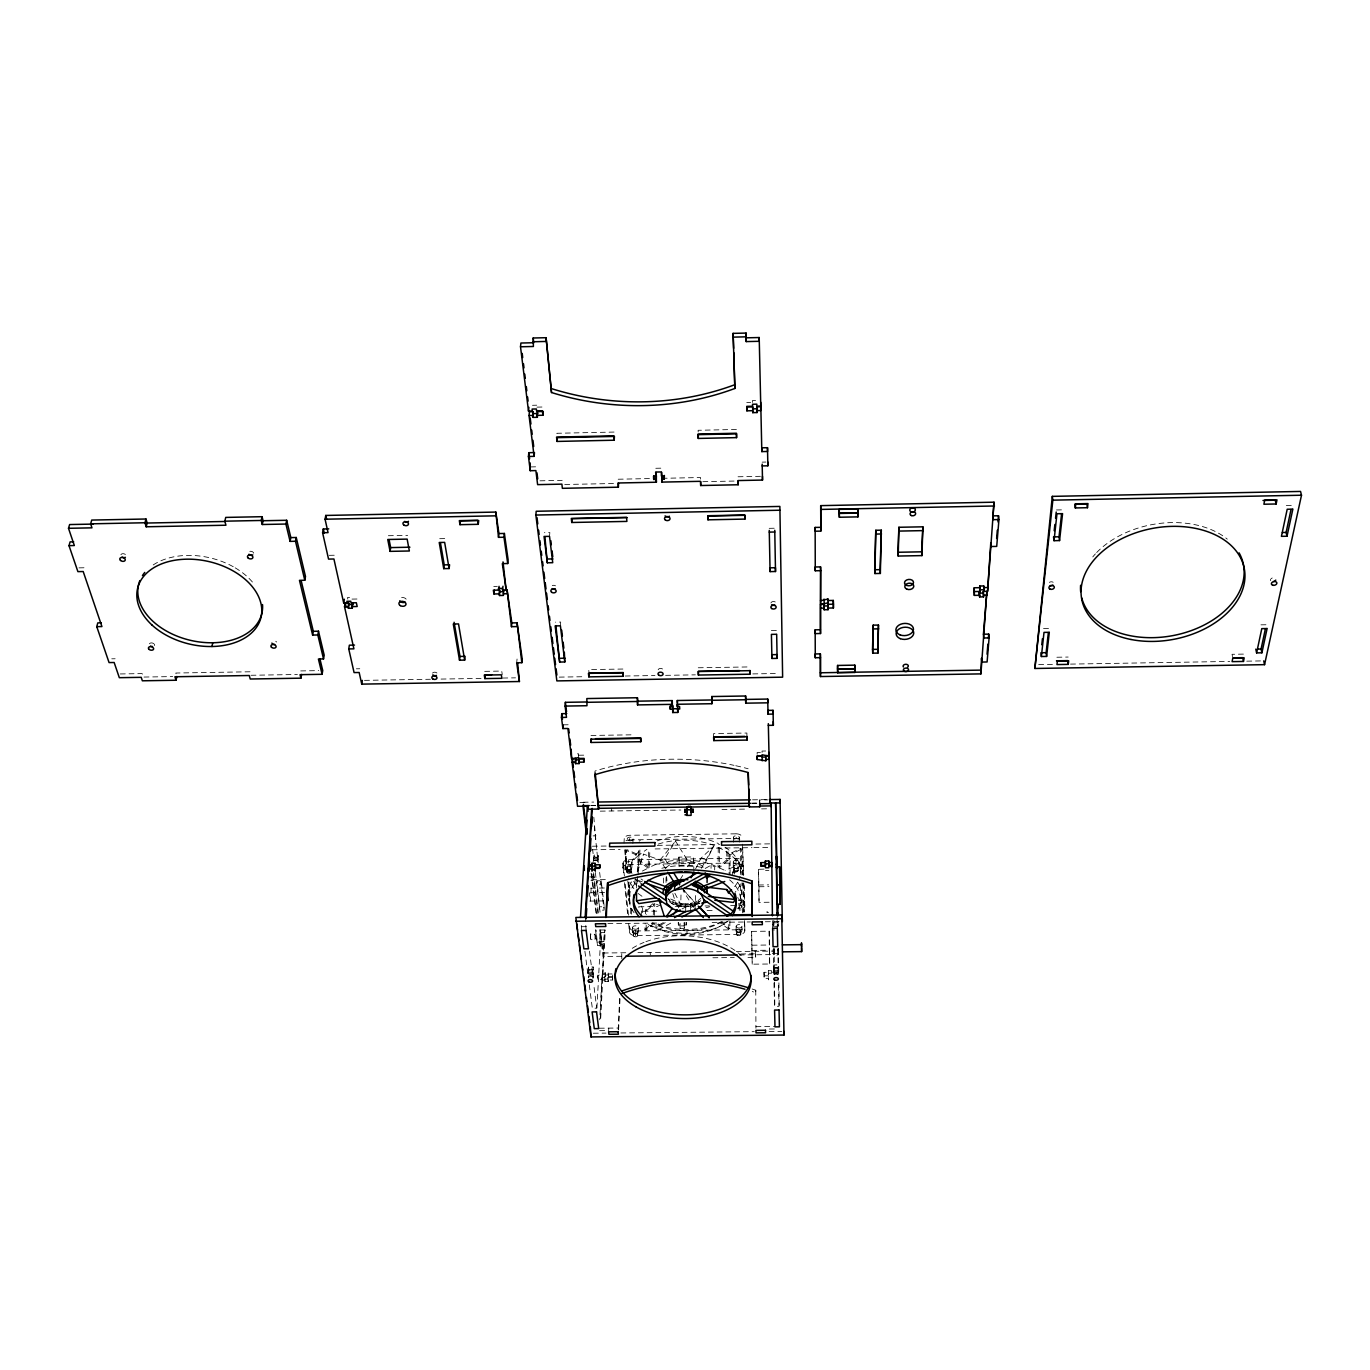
<?xml version="1.0" encoding="UTF-8"?>
<svg xmlns="http://www.w3.org/2000/svg" width="1370" height="1370" viewBox="0 0 1370 1370"><rect width="100%" height="100%" fill="white"/><g stroke="black" fill="none" stroke-linecap="round" stroke-linejoin="round"><path stroke-width="0.75" stroke-dasharray="5 3.75" d="M666.282 880.653L666.299 876.714M740.605 899.388L740.622 882.794M740.622 874.488L740.639 870.344M733.327 872.964L741.581 868.871L740.639 868.152L740.656 848.321L729.217 854.075L729.097 873.889M740.793 934.289L740.81 930.778M741.581 868.871L741.598 849.04L740.656 848.321M741.889 930.949L741.906 926.291M738.379 908.361A2.86 1.73 0.3 0 0 741.906 906.649L741.906 902.059A2.86 1.73 0.3 0 0 738.242 900.432M741.941 894.679L741.941 882.828M742.574 874.951L742.249 861.935A5.977 3.699 0.3 0 0 736.118 858.305L628.676 859.709A5.959 3.682 2.4 0 0 623.093 863.494L623.521 874.403M742.454 912.848L743.293 900.347L737.488 897.761M743.293 912.146L743.293 900.347M742.249 866.662A5.977 3.699 0.3 0 0 736.101 863.031L736.118 858.305M739.817 839.176A5.925 3.716 0.3 0 0 736.169 838.457L736.187 833.816L629.755 835.272A5.908 3.699 2.4 0 0 624.24 839.056M736.118 931.018L736.135 926.36M736.461 934.34L736.478 930.829M738.139 870.515L738.139 866.97M628.676 923.996L629.532 932.268A5.771 3.425 2.1 0 0 635.629 935.624L739.149 934.426L739.166 929.768A5.771 3.442 0.3 0 0 744.783 926.257L744.612 922.113M744.766 902.025A5.72 3.459 0.3 0 1 739.201 905.553L739.201 910.125A5.72 3.459 0.3 0 0 744.766 906.615L744.047 883.29M739.252 866.696L739.269 861.987M739.303 842.139L739.303 837.498M774.427 973.179C772.629 975.611 779.102 970.32 778.759 974.275M636.571 887.948L636.622 879.42M733.275 866.765L733.292 862.055M733.378 842.207L733.395 837.584M733.652 870.584L733.652 867.022M719.455 848.047L719.267 867.861L727.967 860.428L728.052 848.527M729.902 920.76L729.85 928.62L728.737 929.151L728.789 921.291M730.039 874.591L730.141 854.794L741.598 849.04M718.257 847.499L718.051 867.33L726.768 859.88L726.836 847.962M714.678 869.984L714.712 866.833L711.081 865.206L705.619 868.237M769.529 953.4L769.358 941.755L769.529 953.434L778.297 953.332L778.211 949.29M711.047 868.34L711.081 865.206M713.599 737.3L713.65 733.549L746.89 733.036L746.89 736.786M768.536 912.454L767.029 911.992M667.892 898.412C674.502 907.642 688.785 908.122 698.083 902.916L698.135 900.569L700.823 898.292M693.939 871.714L693.46 856.935L678.886 857.14L679.006 866.491M694.504 904.679L694.556 902.333L698.135 900.569M695.018 909.937L695.121 905.262A19.043 11.594 1.3 0 0 698.923 903.378M695.635 895.535L695.498 903.241C686.593 906.186 675.838 905.45 668.474 899.234M686.952 934.271L687.038 930.761M690.292 905.81L690.343 903.464L694.556 902.333M690.531 911.136L690.634 906.461L695.121 905.262L691.388 907.282M684.161 925.863L684.229 922.455L684.349 928.398L680.119 928.449L679.931 925.914L684.161 925.863L684.349 928.398M685.651 911.581L685.753 906.906A19.043 11.594 1.3 0 1 672.139 903.703L668.937 901.374M685.719 906.221L685.771 903.892L690.343 903.464M684.418 924.973L686.25 924.955L686.301 922.455M680.119 928.449L680.017 922.489L680.205 925.024L678.373 925.058L678.441 922.524M678.304 907.899L680.753 904.611L681.044 893.034M681.078 905.912L681.13 903.583L669.947 898.686L669.879 901.015M676.712 904.885L676.763 902.556M672.893 903.224L672.961 900.878M666.008 882.451L666.18 876.646M663.388 883.016L663.577 876.834M734.423 874.043L734.645 866.645L725.192 870.361M663.388 922.558L659.655 924.596L659.501 929.254A55.776 33.856 1.3 0 0 725.432 923.243L728.378 920.811M653.284 914.817L653.627 905.005M654.398 915.297L654.809 903.515L646.743 910.485L646.606 914.407M723.994 870.001L711.715 864.47A57.009 34.695 1.3 0 0 653.832 865.223L649.226 867.57L649.877 849.742M728.737 929.151L719.627 922.404L715.072 924.613A57.009 34.695 1.3 0 1 659.056 925.281L654.141 923.157L646.024 930.093L644.91 929.614L645.133 923.722M645.493 913.927L645.63 910.005L653.696 903.036M646.024 930.093L646.315 922.25M642.393 871.046L648.096 868.135L648.832 848.338M638.163 932.165L638.334 927.507M641.228 915.931L641.605 906.118M642.324 912.694L642.547 906.786M633.317 935.539L633.471 932.028M637.495 871.56L638.146 855.736L625.953 850.308L625.045 870.121L632.067 873.204M634.087 912.745A55.776 33.856 1.3 0 1 634.961 883.599L637.444 881.407L637.632 876.714L642.941 880.259M648.096 868.135L638.369 860.942L638.865 849.058M635.629 935.624L635.817 930.966A5.754 3.442 2.1 0 1 629.721 927.61L629.292 923.466M638.163 874.779L638.968 855L646.948 849.297M649.226 867.57L639.499 860.36L639.978 848.475M637.632 935.487L637.769 931.977M631.81 868.083L632.015 863.374M632.871 843.56L633.06 838.937M629.532 932.268L629.721 927.61M630.645 913.516L630.902 907.625M631.587 914.184L631.844 908.293M632.409 932.234L632.597 927.576M634.961 883.599L635.149 878.906L640.424 882.434M622.87 868.203A5.977 3.682 2.4 0 1 628.453 864.419L628.676 859.709M626.021 840.701A5.908 3.699 2.4 0 1 629.549 839.896L629.755 835.272M628.059 896.1L628.847 878.341M629.19 900.758L629.995 882.126M631.313 871.885L631.467 868.357M618.212 1029.606L619.737 995.904M621.826 958.794L621.706 952.784L621.98 955.301M618.589 1029.983L620.028 998.387M625.045 870.121L626.775 849.571L638.968 855M626.843 871.954L626.998 868.409M622.87 867.724L623.093 863.014M624.018 843.184L624.24 838.577M608.605 1031.815L608.794 1028.116M612.27 977.495L607.972 977.546L608.263 980.047L612.561 979.995L612.441 973.95L608.143 974.001L608.229 972.477L605.078 972.512L605.3 976.536L602.44 976.57L604.444 929.973L600.231 930.024L599.598 941.481L599.906 943.998L604.136 943.947L603.845 941.43L599.598 941.481M612.561 979.995L612.441 973.95M608.263 980.047L608.194 981.588L605.043 981.622L604.821 977.581L601.944 977.615L599.735 1019.777M605.043 981.622L604.821 977.581M605.3 976.536L605.078 972.512M608.194 981.588L607.972 977.546M612.732 976.467L608.451 976.502L608.229 972.477M604.238 906.735L604.05 910.125L599.82 910.177L596.943 880.824L601.207 880.773L604.238 906.735L600.009 906.786M600.283 1018.047L601.944 977.615M602.44 976.57L604.444 929.973M600.694 1018.424L605.3 929.973M597.645 942.08L601.927 942.029L601.738 945.523L597.44 945.574L596.173 930.144M601.207 880.773L601.019 884.181L596.738 884.249L596.943 880.824M599.906 943.998L600.231 930.024M596.926 1007.926L601.105 930.024M597.56 861.593L597.697 859.058L593.347 859.127L593.21 861.644M593.347 859.127L593.484 860.291L597.834 860.24L594.34 826.881M598.159 862.946L598.279 860.651L593.946 860.702L593.809 862.997M598.125 859.298L598.313 855.873M589.477 951.208L592.628 975.851L592.765 973.368L592.765 969.515L588.261 969.549L588.107 975.902L593.09 976.005L593.244 977.135L588.74 977.187L588.603 976.057M592.919 970.645L593.124 966.946L588.62 966.997L588.415 970.696L592.919 970.645L592.765 969.515M592.953 978.488L593.09 976.005M593.244 977.135L593.124 966.946M593.484 860.291L593.981 855.942M595.796 839.279L593.827 817.239M588.62 966.997L588.74 977.187M594.803 774.752L595.025 771.019A178.425 109.925 1.4 0 1 733.995 765.333M586.137 930.436L585.401 919.201M591.155 888.154L590.401 901.083L589.391 892.761M581.479 930.487L581.222 923.003M578.397 757.559L578.637 753.842L575.04 753.894L575.212 755.281M560.399 625.816L560.69 622.048L555.449 622.151M590.795 938.964C588.381 925.195 603.605 940.83 590.607 939.614M549.524 536.355L549.849 532.587L544.387 532.69M516.696 662.772L517.055 659.021M773.793 948.691C771.104 952.818 777.441 958.486 778.314 953.195M773.93 954.856L773.879 948.297M597.954 979.276C595.745 975.115 602.903 972.169 602.372 977.289C602.869 982.273 594.94 978.659 597.954 975.097M590.556 933.689L590.419 938.501M732.197 874.848L734.645 866.645M637.427 872.073L643.54 854.126L674.828 865.326M637.204 871.354L643.54 854.126M695.583 868.888L700.978 858.219L713.616 846.403L702.81 867.638M701.354 868.289L713.616 846.403M680.102 879.711L683.287 874.454M665.58 868.751L660.083 860L664.792 858.699L675.564 841.129L689.641 863.905L687.089 867.056M660.083 860L675.564 841.129M638.146 855.736L634.789 858.733A56.581 34.798 1.3 0 0 628.881 872.741M644.91 929.614L653.028 922.678M698.083 902.916L700.772 900.638M682.054 908.926L685.753 906.906L690.634 906.461M670.718 923.157L659.501 929.254L647.667 924.168M665.221 922.678L655.939 927.713L656.093 923.055L659.655 924.596M639.191 841.111L640.304 840.546M638.369 860.942L639.499 860.36M732.402 872.245L740.639 868.152M699.419 901.306L695.498 903.241L681.181 887.246L696.97 905.279M602.201 974.926L602.201 979.259M595.042 939.563L595.059 933.621M532.485 405.297L536.715 405.195M536.954 407.13L542.726 407.01M746.753 402.557L750.64 402.472M614.051 432.064L556.888 433.28L557.367 437.647M736.426 429.461L698.118 430.283L698.34 434.65M530.601 466.93L536.235 466.81M762.131 462.135L765.916 462.05M655.802 468.283L661.453 468.163M539.986 480.819L562.197 480.356M618.195 479.226L654.398 478.472M662.138 478.318L700.532 477.531L700.755 481.743M738.053 476.777L760.436 476.315M564.748 484.5L614.428 483.49M702.827 481.692L738.207 480.973M1056.441 509.965L1062.024 509.863M1286.293 505.462L1291.91 505.342L1292.852 509.143M388.344 535.721L407.695 535.345M769.204 528.323L774.718 528.221M439.719 538.701L445.147 538.598M329.228 555.329L334.588 555.227M78.98 567.865L84.272 567.762M493.765 586.411L497.31 586.343M356.988 599.015L351.713 599.101L351.371 597.474L347.5 597.543L347.86 599.169M771.361 630.594L776.619 630.508L776.67 634.276M1043.529 628.624L1048.821 628.539L1049.3 632.306M1260.948 624.84L1266.274 624.754L1267.113 628.539M111.758 658.816L115.131 658.764M356.371 668.817L359.762 668.765M1056.886 657.24L1068.172 657.052M1243.412 654.106L1232.041 654.295L1232.812 658.062M120.286 673.954L142.155 673.595L143.285 677.071L172.689 676.574M250.008 671.779L175.805 673.03L176.901 676.506M300.732 670.923L318.731 670.615M250.967 675.273L297.393 674.485M484.706 671.351L501.728 671.06L502.259 674.571M622.888 669.039L588.706 669.605L589.083 673.115M698.255 667.772L749.767 666.916M1038.665 664.638L1055.654 664.347M1070.518 664.107L1229.763 661.436M1246.751 661.162L1261.616 660.905M364.471 680.359L430.42 679.263M441.054 679.075L483.61 678.373M502.756 678.047L515.514 677.842M559.268 677.122L584.784 676.694M625.199 676.026L654.963 675.53M665.597 675.341L695.378 674.845M752.798 673.903L778.314 673.475M563.173 724.833L568.156 724.764M591.001 735.45L634.447 734.782M765.659 751L762.028 751.068L762.062 752.472M583.723 755.161L578.808 755.23L578.637 753.842M760.418 752.49L757.13 752.541L757.216 755.778M583.14 802.238L593.741 802.084M752.558 799.823L767.371 799.618M579.852 802.546L588.158 802.426M759.682 803.71L759.648 799.994L768.022 799.874M590.59 805.457L596.823 805.372M751.394 803.197L757.661 803.094M591.412 805.56L595.659 805.509M752.558 803.282L756.805 803.231M600.248 811.143L680.856 810.012M721.99 809.447L747.575 809.088M761.549 808.882L769.323 808.779M593.073 835.888L595.984 835.837M629.549 839.896L736.169 838.457M592.405 846.215L606.105 846.043M657.309 845.358L719.61 844.519M755.897 844.04L771.653 843.834M592.183 849.777L620.113 849.4M655.117 848.938L751.976 847.653M753.945 847.619L769.717 847.413M597.971 857.945L593.621 858.014L592.645 849.708M678.732 862.877L693.34 862.689M628.453 864.419L736.101 863.031M769.118 902.248L759.048 902.368L758.415 869.351L765.505 869.042M765.522 870.618L768.878 870.567M589.665 876.92L594.118 876.868L593.912 880.396L590.949 880.43M591.583 879.797L607.526 879.608M758.518 885.003L768.673 884.866M590.624 888.171L604.495 888M758.415 869.351L758.963 886.75L768.964 886.63M590.83 892.743L606.859 892.538M589.853 901.083L603.81 900.912M638.934 906.769L658.131 906.546M675.204 906.341L694.402 906.101M705.071 905.964L709.335 905.912M730.672 905.656L739.201 905.553M643.027 911.29L660.117 911.084M707.143 910.519L713.547 910.451M607.886 923.637L658.936 923.02M712.126 922.387L750.417 921.942M765.299 921.77L780.198 921.582M777.852 922.764L773.502 922.815L773.536 926.325L777.903 926.274L777.852 922.764L777.937 926.6M581.719 926.719L586.36 926.668M772.492 920.726L772.577 924.476L777.252 924.425L777.304 928.192M635.817 930.966L739.166 929.768M600.522 932.542L604.735 932.49M751.633 931.377L769.169 931.172L769.529 945.009L769.7 964L752.198 964.189L751.633 931.377L752.198 964.189M752.13 945.197L769.529 945.009M751.702 950.42L769.341 950.215L769.7 964M625.765 952.749L603.245 953.006L600.488 930.093M637.94 952.612L723.48 951.636M736.324 951.499L774.153 951.071M740.708 953.965L755.675 953.794L755.589 951.277L755.692 957.305L744.989 957.424M621.535 956.277L603.057 956.483L599.82 929.614M739.269 954.958L774.187 954.565L774.067 949.05M712.879 957.767L734.286 957.544M778.246 970.2L773.707 970.251L773.673 967.528L778.211 967.477M588.963 969.635L593.45 969.583M773.725 967.597L778.246 967.545M773.707 968.676L778.246 968.624M588.107 972.272L592.611 972.238M768.33 970.713L771.498 970.679L771.584 974.738L771.567 973.197L768.399 973.231L768.416 974.772L764.1 974.823L764.032 972.306L768.347 972.255L768.33 970.713L768.416 974.772M588.261 973.419L593.244 973.282M773.725 971.399L778.297 971.261M602.132 974.07L604.992 974.036M588.894 974.464L593.398 974.412M773.793 972.46L778.314 972.409M605.386 975.012L608.52 974.978M773.177 949.119L773.759 973.882L778.331 974.001M768.382 975.817L764.049 975.851L764.135 978.368L768.45 978.317L768.467 979.858L768.382 975.817L768.399 977.358M604.735 979.122L607.886 979.088M602.252 980.115L605.112 980.081M599.306 1028.219L618.281 1028.031M755.932 1026.678L775.009 1026.49M599.615 1030.685L605.3 1030.634M769.358 1029.024L775.077 1028.973M593.313 1033.22L606.019 1033.1M620.85 1032.963L754.271 1031.661M769.101 1031.507L781.808 1031.387M681.13 903.583L685.771 903.892M700.978 858.219L705.875 859.401M638.3 880.413L642.239 881.818M645.63 910.005L646.743 910.485M656.435 904.234L659.689 905.656M625.867 869.368L632.906 872.467M738.584 899.336L742.454 901.049M726.768 859.88L727.967 860.428M638.163 893.497L641.999 896.288M720.74 921.873L729.85 928.62M693.631 907.385L683.116 890.705M635.149 878.906L637.444 881.407M664.792 858.699L669.176 865.703M674.862 893.24L680.753 904.611M672.79 893.651L675.958 903.481M588.261 969.549L588.415 970.696M584.904 951.26L588.107 975.902M589.288 984.893L592.319 1008.2L596.738 1008.166L593.775 984.842M595.505 929.665L597.44 945.574M591.823 873.957L596.669 914.047M591.104 873.152L596.224 915.331M593.621 872.776L598.57 914.098M593.176 874.265L597.885 913.482M608.143 974.001L608.451 976.502M595.351 872.467L600.283 914.047M599.649 872.416L603.81 908.122M597.697 859.058L597.834 860.24M611.534 808.146L611.825 810.989M623.093 863.494L624.378 875.892M625.234 884.181L628.436 915.194M624.378 882.657L627.597 913.67M625.285 849.434L627.82 874.351M628.659 882.657L630.131 897.196M624.651 849.897L626.981 872.724M627.82 881.03L630.149 903.84M650.133 952.475L650.356 954.993M666.625 876.851L666.967 880.927M636.793 879.317L637.119 883.359M678.184 922.524L678.373 925.058M678.886 857.14L679.537 866.148L694.042 865.96L693.46 856.935M686.062 922.421L686.25 924.955M767.046 911.718L767.08 912.591M742.66 847.876L743.722 874.951M742.335 844.177L743.55 875.396M743.876 883.718L744.766 906.615M742.249 861.935L742.745 874.385M743.071 882.691L744.201 911.735M742.9 883.239L744.047 912.266M744.372 920.554L744.783 930.915A5.771 3.442 0.3 0 1 739.149 934.426M755.606 954.77L755.692 957.305M752.181 989.003A175.411 152.19 -5.4 0 1 755.76 990.253L755.846 992.753A175.137 152.087 -5.4 0 0 752.267 991.52M778.314 954.804L778.263 952.253M759.648 799.994L759.751 803.077M752.575 402.438L752.524 400.485L756.788 400.382L756.839 402.335M773.981 982.924L774.529 1006.333L778.999 1006.299L778.503 982.872M778.246 951.071L778.263 950.917M773.433 922.215L773.588 926.651M777.098 916.924L777.252 924.425M777.783 949.067L778.297 973.83L778.194 964.908L773.656 964.959L773.759 973.882M778.228 950.266L778.28 953.451M778.194 948.177L778.228 950.489M778.246 949.067L778.297 951.79M778.228 948.108L778.263 950.112M778.091 921.616L778.16 925.829M778.451 949.067L778.794 974.395L778.725 973.197M778.896 982.838L779.205 1006.077M773.81 920.383L773.947 930.521M774.153 948.143L774.461 974.704L774.392 972.186L771.515 972.221L771.498 970.679M774.512 982.084L774.838 1007.84M772.577 924.476L772.629 928.243M769.169 931.172L769.341 950.215M764.032 972.306L764.135 978.368M758.963 886.75L759.048 902.368M755.76 990.253L755.932 1028.254M744.783 926.257L744.783 930.915M1092.763 556.922A82.577 56.478 -10.6 0 1 1095.418 553.874M1096.668 552.538A82.577 56.478 -10.6 0 1 1227.297 539.129M1049.351 582.387A2.723 1.884 -8.1 0 1 1053.17 582.301M1270.692 580.64A2.791 1.867 -12.8 0 1 1270.726 579.202M1271.103 578.722A2.791 1.867 -12.8 0 1 1272.25 578.003M632.255 948.331A67.969 39.542 1.3 0 1 644.037 942.372M645.904 941.669A67.969 39.542 1.3 0 1 741.136 955.541M588.672 977.872A2.26 1.319 2.8 0 1 588.963 976.193A2.26 1.319 2.8 0 1 591.857 976.176A2.26 1.319 2.8 0 1 592.576 977.837M774.084 974.549A2.278 1.319 -0.3 0 1 776.037 973.864A2.278 1.319 -0.3 0 1 778.023 974.498M661.847 868.272A55.776 33.856 1.3 0 1 705.242 868.22M729.593 879.865A55.776 33.856 1.3 0 1 739.064 908.139M737.625 882.194A57.009 34.695 1.3 0 1 737.608 908.772M630.046 903.258A57.009 34.695 1.3 0 1 631.57 881.835M736.187 833.816A5.908 3.716 0.3 0 1 742.266 837.464M740.382 883.941A56.581 34.798 1.3 0 1 735.125 892.298M709.814 906.735A56.581 34.798 1.3 0 1 705.978 907.711M633.899 888.702A56.581 34.798 1.3 0 1 630.183 881.783M658.199 844.091A56.581 34.798 1.3 0 1 711.955 844.639L724.148 850.171L733.584 857.449A56.581 34.798 1.3 0 1 741.941 874.933M737.488 882.52A55.16 34.01 1.3 0 1 733.977 887.315M699.83 903.481A55.16 34.01 1.3 0 1 673.749 903.515M636.536 885.414A55.16 34.01 1.3 0 1 633.18 880.482M630.457 871.765A55.16 34.01 1.3 0 1 641.263 849.486M657.172 840.837A55.16 34.01 1.3 0 1 718.462 843.612M725.004 847.225A55.16 34.01 1.3 0 1 739.115 879.146M631.964 910.074A5.72 3.442 2.2 0 1 630.577 908.002M738.242 905.022A2.86 1.73 0.3 0 1 741.906 906.649M638.643 907.043A2.86 1.73 2.2 0 1 638.968 907.454M734.937 839.176A2.963 1.849 0.3 0 1 734.029 836.385A2.963 1.849 0.3 0 1 738.567 836.317A2.963 1.849 0.3 0 1 737.899 839.125M741.906 902.059A2.86 1.73 0.3 0 1 738.396 903.772M699.745 903.07A21.954 13.375 1.3 0 1 671.694 903.412M666.008 868.015A21.8 13.409 1.3 0 1 684.452 860.994A21.8 13.409 1.3 0 1 703.872 867.518M153.183 564.954A63.294 42.384 13 0 1 233.465 566.837M235.178 567.831A63.294 42.384 13 0 1 247.508 576.924M248.998 578.363A63.294 42.384 13 0 1 254.323 584.391M120.92 554.73A2.791 1.867 15.1 0 1 122.923 553.703A2.791 1.867 15.1 0 1 125.543 554.627M149.45 643.849A2.654 1.73 13.2 0 1 151.385 642.907A2.654 1.73 13.2 0 1 153.885 643.78M154.279 644.208A2.654 1.73 13.2 0 1 154.468 645.561M249.819 551.339A2.757 1.901 12.7 0 1 253.69 553.172M275.73 641.28A2.637 1.764 11 0 1 276.603 642.068M432.526 673.098A2.569 1.73 7.3 0 1 436.927 673.03M401.633 597.645A3.562 2.466 8.7 0 1 406.274 599.341M735.776 765.727A178.425 109.925 1.4 0 1 748.123 768.758M658.165 669.759A2.569 1.764 2 0 1 663.131 669.673M770.882 602.954A2.654 1.884 -0.9 0 1 776.019 602.851M552.264 585.589A2.671 1.901 5 0 1 555.518 585.829M727.247 921.274A51.443 31.167 1.3 0 1 646.691 923.5M722.264 921.462A51.375 31.185 1.3 0 1 652.24 923.209M626.861 869.453A2.98 1.849 2.4 0 0 631.758 868.563A2.98 1.849 2.4 0 0 627.888 866.354A2.98 1.849 2.4 0 0 626.861 869.453M734.2 868.066A2.997 1.849 0.3 0 0 739.166 867.176A2.997 1.849 0.3 0 0 735.416 864.949A2.997 1.849 0.3 0 0 734.2 868.066M633.368 933.432A2.877 1.712 2.1 0 0 638.095 932.61A2.877 1.712 2.1 0 0 634.378 930.538A2.877 1.712 2.1 0 0 633.368 933.432M633.556 928.774A2.877 1.712 2.1 0 0 638.283 927.952A2.877 1.712 2.1 0 0 634.567 925.88A2.877 1.712 2.1 0 0 633.556 928.774M628.162 840.307A2.946 1.849 2.4 0 0 633.008 839.416A2.946 1.849 2.4 0 0 629.19 837.19A2.946 1.849 2.4 0 0 628.162 840.307M734.217 863.357A2.98 1.849 0.3 0 0 739.183 862.466A2.98 1.849 0.3 0 0 735.433 860.24A2.98 1.849 0.3 0 0 734.217 863.357M627.066 864.744A2.98 1.849 2.4 0 0 631.964 863.853A2.98 1.849 2.4 0 0 628.094 861.644A2.98 1.849 2.4 0 0 627.066 864.744M737.026 927.558A2.877 1.73 0.3 0 0 741.821 926.736A2.877 1.73 0.3 0 0 738.207 924.664A2.877 1.73 0.3 0 0 737.026 927.558M737.009 932.234A2.894 1.73 0.3 0 0 741.821 931.394A2.894 1.73 0.3 0 0 738.19 929.322A2.894 1.73 0.3 0 0 737.009 932.234M594.734 856.884A2.175 1.353 3 0 0 598.279 856.233A2.175 1.353 3 0 0 595.436 854.606A2.175 1.353 3 0 0 594.734 856.884M594.529 860.309A2.175 1.353 3 0 0 598.091 859.658A2.175 1.353 3 0 0 595.248 858.031A2.175 1.353 3 0 0 594.529 860.309M737.146 935.248A2.175 1.284 0.3 0 0 740.742 934.631A2.175 1.284 0.3 0 0 738.019 933.073A2.175 1.284 0.3 0 0 737.146 935.248M634.036 936.446A2.158 1.284 2.1 0 0 637.598 935.83A2.158 1.284 2.1 0 0 634.789 934.271A2.158 1.284 2.1 0 0 634.036 936.446M627.597 872.913A2.243 1.387 2.4 0 0 631.279 872.245A2.243 1.387 2.4 0 0 628.368 870.584A2.243 1.387 2.4 0 0 627.597 872.913M734.337 871.543A2.243 1.387 0.3 0 0 738.07 870.875A2.243 1.387 0.3 0 0 735.262 869.214A2.243 1.387 0.3 0 0 734.337 871.543M627.751 869.368A2.243 1.387 2.4 0 0 631.416 868.7A2.243 1.387 2.4 0 0 628.522 867.056A2.243 1.387 2.4 0 0 627.751 869.368M634.19 932.936A2.158 1.284 2.1 0 0 637.735 932.319A2.158 1.284 2.1 0 0 634.944 930.761A2.158 1.284 2.1 0 0 634.19 932.936M734.354 867.998A2.243 1.387 0.3 0 0 738.087 867.33A2.243 1.387 0.3 0 0 735.262 865.669A2.243 1.387 0.3 0 0 734.354 867.998M737.146 931.737A2.158 1.284 0.3 0 0 740.742 931.12A2.158 1.284 0.3 0 0 738.019 929.562A2.158 1.284 0.3 0 0 737.146 931.737"/><path stroke-width="1.5" d="M662.001 482.103L661.95 475.51L662.001 482.103L700.464 481.315L700.687 485.528L738.19 484.757L738.207 480.973M983.437 634.224L988.712 634.122L989.106 637.906L983.814 637.992L983.437 634.224L986.879 591.361L980.92 673.886L820.442 676.54L820.373 653.867L815.167 653.952L815.287 657.737L820.493 657.634L820.373 653.867M820.424 629.738L820.476 604.427L824.038 604.358L824.158 609.753L828.062 609.684L827.959 599.015L820.493 600.779L820.544 633.522L815.27 633.608L815.167 629.84L820.424 629.738L820.544 633.522M820.493 600.779L820.562 566.889L815.15 566.992L815.27 570.776L820.698 570.673L820.562 566.889M820.664 527.33L815.15 527.433L815.27 531.217L820.784 531.115L820.716 505.633L994.038 502.191L987.582 591.326L983.283 591.412L983.54 596.858L979.601 596.926L979.344 591.497L979.601 596.926M820.442 676.54L820.493 657.634M820.698 570.673L820.613 604.564L828.096 602.8L828.062 609.684M820.784 531.115L820.716 505.633M660.546 900.398L638.745 903.583L636.519 900.758L636.571 890.089M618.555 483.404L618.349 487.189L562.368 488.319L561.888 484.141L537.622 484.637L535.875 470.578L530.241 470.698L528.443 456.467L534.112 456.364L529.043 415.538L529.419 411.771L533.255 411.685L533.118 417.388L537.348 417.302L537.126 415.367L542.897 415.247L542.366 410.777L536.578 410.914L536.355 408.979L532.108 409.065L532.348 411L528.495 411.086L520.514 346.781L533.392 346.49L533.204 337.996L546.082 337.705L551.511 392.522A243.243 203.085 5 0 0 734.868 388.464L733.772 352.621M736.563 437.629L736.58 433.845L698.34 434.65L698.272 438.434L736.563 437.629L736.409 433.245L698.032 434.05L698.272 438.434M824.038 604.358L824.021 605.985L827.925 605.917M824.158 609.753L824.158 608.143L820.613 608.194M726.905 916.17L726.888 914.903L752.267 914.595M734.868 388.464L733.104 333.372L746.102 333.081L746.239 341.592L759.22 341.301L759.203 337.534L746.239 337.825M827.959 599.015L827.959 600.522L833.285 600.437L833.439 604.204L833.405 607.972L828.079 608.057M833.285 600.437L833.405 607.972M782.527 951.825L801.655 951.619L801.501 942.851L801.604 946.773M837.532 668.971L837.584 665.443L854.829 665.152L854.931 672.447L837.687 672.738L837.532 668.971L854.76 668.68L854.829 665.152M839.211 513.459L839.245 509.366L857.808 508.989L857.928 516.884L839.365 517.244L839.211 513.459L857.74 513.082L857.808 508.989M837.687 672.738L837.584 665.443M839.365 517.244L839.245 509.366M677.653 705.31L677.551 709.061L679.743 709.026L679.571 706.509L677.379 706.543L677.208 704.266L711.869 703.718L711.749 696.542L745.622 695.994L745.742 703.17L767.765 702.827L767.731 699.06L745.725 699.419M747.01 736.341L747.01 740.091L713.77 740.588L713.821 736.854L744.938 736.375M707.023 886.596L706.937 892.778A21.954 13.375 1.3 0 0 695.189 881.252M707.074 882.468L707.194 874.231A21.8 13.409 1.3 0 1 706.646 877.708M711.869 703.718L711.749 696.542M707.982 519.812L708.05 516.028L744.92 515.308L744.92 519.093L707.982 519.812L707.776 515.736L744.8 515.017L744.92 519.093M697.142 885.14L697.09 887.486L693.254 885.791L693.306 883.444L697.142 885.14L702.091 890.003M700.687 485.528L700.755 481.743M749.887 670.427L749.887 674.194L698.392 675.05L698.46 671.3L739.594 670.598M854.931 672.447L855 668.92L837.721 669.211M691.199 809.327L693.134 809.293L693.323 812.153L691.37 812.17L691.233 807.016L749.613 806.194M691.37 812.17L691.233 807.016M693.134 809.293L693.083 811.862L691.148 811.896L691.062 815.373L686.576 815.424L686.661 811.948L684.709 811.982L684.777 809.43L686.712 809.413L686.764 807.084L597.988 808.334M684.777 809.43L684.966 812.29L686.901 812.256L686.952 809.927M679.52 884.849L679.588 882.52L671.745 885.465L667.498 890.432L667.43 892.778L671.677 887.811L671.745 885.465M675.273 886.013L675.324 883.667M677.379 706.543L677.311 700.515L711.921 699.967M677.773 712.451L677.876 708.701L672.841 708.787L672.601 705.396L672.721 712.537L677.773 712.451L677.551 709.061M872.519 649.397L873.187 625.148L878.461 625.062L877.947 653.079L872.724 653.165L872.519 649.397L877.742 649.312L878.461 625.062M874.711 569.749L875.79 530.276L881.304 530.173L880.345 573.448L874.916 573.55L874.711 569.749L880.122 569.663L881.304 530.173M872.724 653.165L873.187 625.148M874.916 573.55L875.79 530.276M698.323 872.279L674.656 885.414A19.043 11.594 1.3 0 0 665.923 895.62L666.676 903.292L672.002 908.396A19.077 11.576 1.3 0 0 685.651 911.581L695.018 909.937A19.077 11.576 1.3 0 0 703.906 899.833L700.978 894.062L697.775 891.682A19.077 11.576 1.3 0 0 683.99 888.411L674.537 890.106A19.077 11.576 1.3 0 0 665.786 900.313L640.989 883.77M672.482 709.146L670.29 709.18L670.118 706.68L672.31 706.646L672.259 700.601L637.701 701.166L637.41 697.741L586.839 698.563L586.976 705.721L565.108 706.081L565.382 702.33L587.216 701.971M672.31 706.646L672.259 700.601M672.721 712.537L672.841 708.787M669.005 890.106L669.074 887.777M670.29 709.18L670.409 705.43M661.813 479.294L664.244 479.243L664.381 475.458M664.244 479.243L664.039 476.126L661.59 476.178L661.744 472.393M897.949 552.264L898.891 527.279L922.866 526.816L921.942 555.603L898.206 556.049L897.949 552.264L921.65 551.819L922.866 526.816M618.349 487.189L617.973 482.993L656.384 482.223L656.333 475.596L656.179 479.38L653.73 479.431L653.507 476.349L655.956 476.298L656.11 472.513M898.206 556.049L898.891 527.279M653.73 479.431L653.884 475.647M640.783 741.718L640.492 738.43L590.778 739.183L591.138 742.471L640.783 741.718L640.937 737.985L595.505 738.687M672.156 704.351L637.547 704.916L637.41 697.741M637.547 704.916L637.701 701.166M623.025 676.3L623.213 672.55L589.083 673.115L588.843 676.866L623.025 676.3L622.699 672.79L588.449 673.372L588.843 676.866M605.831 917.54L607.629 882.794A187.056 156.248 -5.1 0 1 751.993 880.961L752.198 916.564M606.362 916.256L607.629 882.794M592.679 870.155L591.96 863.271L595.299 863.237L595.197 864.795L599.769 864.744L599.563 868.357L594.991 868.409L594.905 869.984L588.603 868.494L585.641 918.088M783.931 1031.37L783.982 1035.052L591.001 1036.919L590.367 1026.935M579.202 758.449L578.945 762.182L583.86 762.114L584.099 758.381L579.202 758.449L579.116 763.569L575.52 763.621L575.606 758.518L572.335 758.552L572.078 762.285L577.541 806.279L587.935 806.125L588.295 809.19L598.673 809.053L595.248 773.04M599.769 864.744L600.094 867.57L595.539 867.621L595.625 866.063L592.285 866.097L591.96 863.271M592.285 866.097L592.2 867.672C585.744 859.778 590.247 879.574 588.826 864.881L592.2 808.403M614.205 440.215L614.428 436.431L557.367 437.647L557.042 441.431L614.205 440.215L613.828 435.848L556.562 437.064L557.042 441.431M586.12 918.825L586.737 908.498M587.473 896.1L588.09 885.774M589.168 867.707L589.528 861.473M590.162 851.095L590.898 838.628M591.6 826.709L592.183 817.034M586.309 831.693L587.028 820.031M586.651 834.535L587.011 828.713M585.161 917.352L591.6 809.773M591.138 742.471L591.378 738.738M580.503 917.403L587.387 805.611L588.072 811.297M591.001 1036.919L575.845 917.455L781.756 914.989L783.982 1035.052M575.52 763.621L575.606 758.518M583.86 762.114L583.483 758.894L578.551 758.963L578.397 757.559L571.684 759.066L571.17 749.219M564.8 661.967L560.399 625.816L555.158 625.919L559.645 662.053L564.8 661.967L564.337 652.188M571.684 759.066L567.882 728.497L562.899 728.566L561.477 717.435L561.751 713.684L566.769 713.599M562.899 728.566L563.173 724.833M979.721 595.282L974.327 595.385L974.241 587.781L979.636 587.679L979.755 586.035L983.711 585.949L983.985 591.395L983.711 585.949M974.327 595.385L974.241 587.781M571.752 522.484L571.307 518.425L626.552 517.346L626.895 521.405L571.752 522.484L572.043 518.699L627.083 517.62M559.645 662.053L555.946 626.158M973.95 591.583L980.012 591.463L979.755 586.035M983.54 596.858L983.283 591.412M980.92 673.886L981.502 658.285L981.879 662.07L987.102 661.967L989.106 637.906M987.582 591.326L990.784 542.726L991.195 546.51L996.709 546.407L998.953 519.555L998.507 515.754L992.942 515.874L993.353 519.658L998.953 519.555M992.942 515.874L994.038 502.191M987.051 654.192L987.873 644.157M988.369 638.146L988.712 634.122M996.624 538.496L997.309 530.224M997.994 521.953L998.507 515.754M547.315 562.796L544.044 536.458L549.524 536.355L552.726 562.693L547.315 562.796L544.883 536.732M551.511 392.522L546.082 337.705M354.522 645.099L349.367 645.184L348.751 648.935L354.076 672.584L359.163 672.499L361.748 684.127L519.418 681.524L517.654 663.183M519.418 681.524L516.696 662.772L521.85 662.686L522.193 658.936L517.072 622.819L511.832 622.922L507.071 589.956L502.584 590.008L502.345 588.346L498.44 588.432L498.68 590.076L499.074 586.309M535.858 515.051L536.201 511.267L779.872 506.438L782.63 677.174L556.854 680.907L535.858 515.051L779.941 510.222M542.897 415.247L543.256 411.479L537.485 411.599L537.126 415.367M521.85 662.686L517.072 622.819M537.348 417.302L537.485 411.599M534.112 456.364L534.471 452.579L528.82 452.699L528.443 456.467M533.118 417.388L533.255 411.685M530.241 470.698L530.104 462.854M516.713 626.587L511.472 626.689L511.832 622.922M528.495 411.086L528.871 407.318M503.013 561.888L506.147 589.939L502.328 563.635L507.722 563.532L508.116 559.765L504.383 533.461L498.92 533.564L498.509 537.348L503.972 537.245L504.383 533.461M511.472 626.689L507.071 589.956M499.485 595.505L499.639 590.093L493.354 590.179L493.936 593.963L499.245 593.878L499.485 595.505L503.389 595.436L503.543 590.025M502.584 590.008L502.978 586.24M499.245 593.878L499.639 590.093M1052.314 496.368L1034.881 668.474L1264.561 664.655L1301.5 495.221L1300.541 491.436L1052.314 496.368L1052.845 500.153L1034.881 668.474M493.936 593.963L494.33 590.196M520.514 346.781L520.908 343.031L533.769 342.74M484.86 678.595L484.295 675.102L501.351 674.811L501.882 678.321L484.86 678.595L485.271 674.845L491.642 674.742M1041.782 644.722L1042.433 638.677M1054.198 530.687L1054.866 524.47M1055.551 518.254L1056.219 512.038M1041.371 656.521L1044.008 632.392L1049.3 632.306L1046.611 656.435L1041.371 656.521L1040.909 652.754L1046.132 652.668L1048.358 632.563M1054.027 540.688L1056.972 513.75L1062.572 513.647L1059.558 540.568L1054.027 540.688L1053.513 536.903L1059.027 536.783L1061.562 514.007M498.509 537.348L495.82 512.072L325.769 515.445L325.067 519.213L328.046 532.622L322.601 532.742L328.543 559.097L333.92 558.994L343.699 603.005L348.682 602.92L348.408 608.297L352.261 608.229L352.535 602.851L352.261 608.229M464.67 660.1L458.522 623.932L453.282 624.018L459.515 660.186L464.67 660.1L465.115 656.35L459.978 656.435L454.087 622.271M478.267 524.316L478.712 520.531L460.457 520.891L459.978 524.676L478.267 524.316L477.651 520.275L459.327 520.634L459.978 524.676M1075.33 507.945L1075.81 503.817L1087.986 503.578L1087.472 507.705L1075.33 507.945L1074.765 504.16L1086.889 503.92L1087.472 507.705M459.515 660.186L459.978 656.435M1068.257 664.381L1068.686 660.819L1057.383 661.008L1056.972 664.57L1068.257 664.381L1067.744 660.614L1056.475 660.802M449.103 568.533L444.651 542.383L439.222 542.486L443.726 568.636L449.103 568.533L449.583 564.765M443.726 568.636L444.222 564.868L440.421 542.726M665.358 893.291C665.734 884.232 676.592 881.167 684.127 880.996M390.073 551.356L387.744 539.489L407.147 539.112L409.356 550.997L390.073 551.356L390.655 547.589L389.114 539.677M361.748 684.127L362.348 680.393M348.408 608.297L348.682 602.92M348.751 648.935L353.905 648.849L344.538 606.739L345.189 602.988L346.079 606.996M343.699 603.005L344.349 599.238M101.226 622.853L97.784 622.905L96.756 626.655L109.069 662.583L114.155 662.498L119.327 677.688L141.213 677.328L142.36 680.804L176.011 680.239L174.915 676.763L249.237 675.513L250.213 679.006L300.921 678.167L300.047 674.674L322.087 674.297L318.405 659.021L323.525 658.936L324.193 655.185L318.491 631.21L313.319 631.313L301.16 580.64M322.087 674.297L322.738 670.546L319.981 659.09M323.525 658.936L317.823 634.978L318.491 631.21M317.823 634.978L312.634 635.063L313.319 631.313M300.921 678.167L301.606 674.417M322.601 532.742L323.303 528.974L328.749 528.854M304.791 580.246L305.493 576.496L296.245 537.502L290.834 537.605L290.08 541.373L295.492 541.27L304.791 580.246L299.465 580.349L312.634 635.063M295.492 541.27L296.245 537.502M285.902 524.042L286.673 520.275L263.074 520.737L262.269 524.504L285.902 524.042L290.08 541.373M1243.463 661.453L1244.2 657.874L1232.812 658.062L1232.092 661.641L1243.463 661.453L1242.676 657.668L1233.223 657.84M1276.138 503.989L1276.994 499.844L1264.733 500.101L1263.893 504.228L1276.138 503.989L1275.23 500.204L1263.003 500.444M262.269 524.504L261.259 520.463L262.064 516.696L225.725 517.415L224.851 521.182L225.93 525.224L146.196 526.782L144.963 522.758L145.973 519.007L91.739 520.069L90.643 523.837L91.961 527.844L68.5 528.306L74.357 545.534L68.997 545.654L70.11 541.886L73.689 541.818M1256.615 652.891L1261.787 628.624L1267.113 628.539L1261.89 652.805L1256.615 652.891L1255.793 649.123M1261.89 652.805L1261.068 649.038L1265.4 628.796M1287.012 536.235L1292.852 509.143L1287.201 509.246L1281.429 536.338L1287.012 536.235L1286.105 532.451L1291.019 509.52M211.939 646.503L212.778 642.753M176.011 680.239L176.901 676.506M146.196 526.782L147.189 523.032L145.973 519.007M68.5 528.306L69.63 524.556L93.057 524.094M584.288 865.874L584.322 870.429M691.079 877.776L693.785 872.45M706.081 887.092L726.631 889.524L735.262 899.542L733.447 902.419L714.797 900.261M666.162 916.65L672.293 908.43M673.372 914.475L677.071 909.543M705.55 872.947L674.537 890.106L674.656 885.414L677.671 884.592M683.99 888.411L709.249 874.522M667.207 916.992L680.188 909.937M681.935 917.044L695.018 909.937M674.502 917.626L685.651 911.581M706.303 877.776L710.088 876.286M694.128 882.486L701.628 886.835L718.822 880.088M701.628 886.835L703.769 889.712L724.764 881.492M636.519 900.758L656.367 897.847M532.827 341.764L545.722 341.455M733.087 337.14L746.102 336.832L746.102 333.081M760.727 402.249L760.761 406.034L756.874 406.119L756.822 404.167L752.541 404.253L752.592 406.205L746.753 406.342L746.89 410.829L752.712 410.692L752.764 412.644L757.028 412.541L756.959 406.821L760.829 406.736L761.823 451.603L767.542 451.483L767.508 447.699L761.806 447.819L761.823 451.603M756.959 406.821L757.011 408.774L752.746 408.859L752.695 406.924L746.89 407.044L746.89 410.829M533.495 413.62L537.725 413.517M529.043 415.538L532.896 415.47M762.165 465.92L767.851 465.8L767.817 462.015M762.473 476.28L762.508 480.065L738.053 480.562L738.19 484.757M1052.845 500.153L1301.5 495.221M90.643 523.837L144.963 522.758M224.851 521.182L261.259 520.463M325.067 519.213L495.392 515.839M820.835 509.417L994.466 505.992M147.189 523.032L224.714 521.49M839.416 513.151L857.997 512.791M769.255 532.108L774.769 532.005M899.165 531.081L923.174 530.618M876.012 534.077L881.544 533.957M390.655 547.589L409.921 547.212M1282.389 532.519L1286.105 532.451M547.64 559.011L553.035 558.909M444.222 564.868L447.802 564.8M770.077 571.615L775.506 571.513L775.454 567.728L770.043 567.831L770.077 571.615L769.255 530.395M499.879 591.737L503.783 591.669M503.15 593.792L506.694 593.741M983.591 587.61L987.188 587.542M980.149 589.819L984.105 589.751M349.042 604.53L352.895 604.461M979.207 593.141L983.163 593.073M344.538 606.739L348.048 606.67M351.902 606.602L357.176 606.516L356.354 602.766L351.08 602.869L350.737 601.242L346.867 601.31L347.226 602.937M983.677 595.214L987.273 595.145M827.942 604.29L833.439 604.204M96.756 626.655L101.928 626.569L83.193 571.53L77.902 571.632L68.997 545.654M873.392 628.933L878.684 628.83M559.919 658.285L565.074 658.199M1257.557 649.089L1261.068 649.038M771.926 658.456L777.115 658.371L777.064 654.603L771.875 654.689L771.926 658.456L771.413 634.378L776.67 634.276L777.115 658.371M820.322 672.773L980.543 670.118M586.6 702.313L637.238 701.491M711.698 700.293L745.622 699.745L745.742 703.17M773.057 710.328L768.005 710.396L768.039 714.164L773.091 714.078L773.057 710.328L773.331 725.295L768.296 725.364M561.477 717.435L566.495 717.349L565.108 706.081M762.097 756.206L757.148 756.274L757.233 759.511L765.847 760.778L765.779 755.658L769.067 755.606M769.032 756.103L762.062 754.801L762.199 757.096L765.813 757.045L765.779 755.658M575.777 759.905L579.356 759.853M572.078 762.285L575.349 762.234M597.971 802.015L750.435 799.857M769.495 799.583L780.078 799.429L782.321 921.565L782.27 918.174M589.288 805.594L582.935 805.68L586.257 833.097M597.765 805.474L750.452 803.317M769.529 803.043L780.129 802.888L780.078 799.429M770.111 799.84L770.145 803.556L759.682 803.71L759.768 806.793L749.322 806.93L748.123 772.492A178.665 109.857 1.4 0 0 594.803 774.752L598.673 809.053M759.528 806.057L771.207 805.885M684.914 814.825L686.849 814.808L686.661 811.948M771.892 866.628L768.793 866.165L768.81 867.741L765.436 867.775L765.419 866.2L760.829 866.268L760.795 862.638L765.385 862.586L765.385 861.028L768.741 860.976L768.827 865.378L771.892 865.343L771.824 862.501L768.758 862.535L768.741 860.976M588.826 864.881L591.857 864.847M768.827 865.378L768.81 863.819L765.453 863.853L765.47 865.429L760.881 865.48L760.795 862.638M780.232 904.32L779.598 866.85L776.567 866.885L777.201 904.354L780.232 904.32L779.975 886.304M776.807 884.951L779.855 884.917L779.598 866.85M752.284 915.143L726.888 914.903M575.606 921.222L781.808 918.773L781.756 914.989M782.407 944.855L801.553 944.632M625.611 956.243L737.231 954.976M708.307 896.391L735.262 899.542M647.856 880.259L667.498 887.263M646.16 883.205L665.769 890.175M644.705 881.441L665.923 895.62M638.488 885.962L672.002 908.396M703.906 899.833L727.898 916.068M730.45 913.927L697.775 891.682L697.861 886.989A19.043 11.594 1.3 0 0 690.703 884.352M733.892 911.598L697.861 886.989L701.063 889.37M695.018 908.841L703.324 917.54M698.255 906.152L709.3 917.78L699.317 906.632M667.772 872.245L674.365 882.742M673.56 872.707L679.04 881.475M726.631 889.524L728.566 893.206M659.038 898.737L660.974 902.505M658.696 898.806L664.313 916.359M703.769 889.712L704.642 892.812M262.064 516.696L263.074 520.737M286.673 520.275L290.834 537.605M323.303 528.974L324.228 533.016M325.769 515.445L326.625 519.264M1263.739 660.871L1264.561 664.655M495.82 512.072L498.92 533.564M503.972 537.245L507.722 563.532M1059.027 536.783L1059.558 540.568M576.684 923.774L577.524 930.093M578.072 934.306L578.911 940.608M579.476 944.821L580.315 951.14M580.863 955.352L581.428 959.565M582.267 965.884L582.815 970.08M583.654 976.399L584.219 980.612M584.784 984.825L585.624 991.144M586.446 997.463L587.011 1001.658M587.576 1005.871L588.415 1012.19M588.963 1016.403L589.802 1022.722M1046.132 652.668L1046.611 656.435M528.82 452.699L529.591 458.796M537.006 517.569L537.793 523.871M538.598 530.173L539.129 534.369M539.917 540.671L540.448 544.866M541.236 551.168L541.766 555.364M542.571 561.666L543.102 565.861M543.89 572.163L544.695 578.465M545.226 582.661L546.013 588.963M546.544 593.159L547.332 599.461M548.137 605.763L548.668 609.958M549.456 616.26L549.986 620.456M550.791 626.758L551.322 630.953M552.11 637.255L552.915 643.558M553.429 647.753L554.233 654.055M554.764 658.251L555.552 664.553M556.083 668.748L556.888 675.05M561.751 713.684L562.471 719.267M522.193 353.392L522.706 357.553M523.477 363.769L523.991 367.913M524.761 374.13L525.275 378.274M526.303 386.58L526.816 390.724M527.587 396.94L528.101 401.102M530.173 417.901L530.943 424.015M531.697 430.129L532.194 434.221M532.964 440.335L533.718 446.466M536.971 472.821L537.725 478.849M565.382 702.33L566.546 711.732M568.653 728.84L569.167 732.916M569.92 739.029L570.673 745.143M572.335 758.552L573.362 766.943M573.893 771.139L574.664 777.424M575.451 783.708L575.965 787.904M576.736 794.189L577.524 800.474M583.397 804.344L585.692 823.336M586.206 827.548L586.976 833.885M550.826 540.688L551.322 544.729M552.059 550.808L552.795 556.888M561.666 630.097L562.402 636.108M563.121 642.136L563.858 648.164M588.603 868.494L588.946 871.32M590.436 846.249L590.932 850.308M578.945 762.182L579.116 763.569M591.652 868.46L591.994 871.269M591.497 819.979L591.84 822.822M533.204 337.996L533.581 341.164M595.197 864.795L595.539 867.621M594.991 868.409L595.333 871.234M608.006 883.77L607.8 900.861L606.859 892.538M979.636 587.679L980.012 591.463M921.65 551.819L921.942 555.603M655.956 476.298L655.648 472.051L661.299 471.948L661.59 476.178M656.179 479.38L656.384 482.223M686.764 807.084L686.901 812.256M677.311 700.515L677.482 702.793M880.122 569.663L880.345 573.448M698.392 675.05L698.186 671.54L749.784 670.666L749.887 674.194M877.742 649.312L877.947 653.079M857.74 513.082L857.928 516.884M713.77 740.588L713.599 737.3L746.89 736.786L747.01 740.091M801.655 951.585L801.553 947.68M824.055 599.084L824.175 604.495M733.104 333.372L733.635 348.34M748.26 772.817L748.688 784.976M748.825 789.034L749.322 806.93M746.102 336.832L746.239 341.592M765.385 861.028L765.47 865.429M757.028 412.541L756.976 410.606L760.864 410.52L760.829 406.736M765.847 760.778L765.813 759.391L769.101 759.34L768.981 752.37M759.203 337.534L760.761 406.034M762.182 464.156L762.508 480.065M767.731 699.06L768.039 714.164M768.313 723.668L770.145 803.556M771.224 806.827L771.139 803.025L772.406 915.845M776.978 868.083L775.625 802.957L777.047 915.04M777.732 904.183L777.972 915.794M775.848 817.41L775.899 820.27M775.985 829.107L776.054 831.967M776.721 868.768L776.447 856.01L776.499 859.555M767.508 447.699L767.851 465.8M774.752 530.293L775.506 571.513M776.43 864.247C776.43 861.456 776.516 869.864 776.499 867.09M771.875 865.463L771.841 863.442L771.875 866.593M777.766 904.611L777.817 908.019M777.201 903.155L777.201 904.354M773.279 721.545L773.331 725.295M762.217 760.829L762.148 755.709L757.216 755.778L757.233 759.511M759.751 803.077L759.768 806.793M752.695 406.924L752.764 412.644M751.993 880.961L752.113 915.794M745.622 695.994L745.622 699.745M815.15 527.433L815.27 570.776M815.167 629.84L815.287 657.737M1239.079 552.846A82.577 56.478 -10.6 0 1 1183.646 633.06A82.577 56.478 -10.6 0 1 1081.718 597.851M1080.656 591.652A82.577 56.478 -10.6 0 1 1080.605 585.281M1052.879 585.007A2.723 1.884 -8.1 0 1 1050.208 585.555M1275.778 580.092A2.791 1.867 -12.8 0 1 1273.569 581.479M751.102 975.457A67.969 39.542 1.3 0 1 679.023 1014.708A67.969 39.542 1.3 0 1 615.901 968.658M731.546 889.798A55.16 34.01 1.3 0 1 728.737 892.144M707.451 901.939A55.16 34.01 1.3 0 1 701.765 903.172M663.063 893.326A21.954 13.375 1.3 0 1 687.877 879.728M262.526 604.564A63.294 42.384 13 0 1 193.821 641.057A63.294 42.384 13 0 1 139.843 580.64M142.446 575.606A63.294 42.384 13 0 1 144.775 572.42M125.406 557.316A2.791 1.867 15.1 0 1 122.101 557.059M152.532 646.503A2.654 1.73 13.2 0 1 150.563 646.006M252.782 554.884A2.757 1.901 12.7 0 1 248.946 554.233M274.719 644.379A2.637 1.764 11 0 1 271.876 643.095M408.5 521.319A2.774 1.986 9.5 0 1 404.63 521.405M436.448 675.427A2.569 1.73 7.3 0 1 432.851 674.845M405.195 602.183A3.562 2.466 8.7 0 1 399.749 600.762M903.429 666.985A2.603 1.764 -4 0 1 904.286 664.638A2.603 1.764 -4 0 1 907.745 664.895A2.603 1.764 -4 0 1 907.488 667.293M910.519 511.455A2.791 2.038 -5.3 0 1 910.639 508.561A2.791 2.038 -5.3 0 1 914.595 508.476A2.791 2.038 -5.3 0 1 914.458 511.37M913.876 511.712A2.791 2.038 -5.3 0 1 911.084 511.763M734.885 384.679A242.781 203 5 0 1 551.853 388.737M774.821 604.992A2.654 1.884 -0.9 0 1 771.601 604.752M669.451 516.199A2.774 2.038 2.1 0 1 665.084 515.856M555.329 588.826A2.671 1.901 5 0 1 552.076 588.586M690.377 806.245A2.243 1.421 1.2 0 1 688.134 806.279M621.74 991.024A175.411 152.19 -5.4 0 1 748.568 987.838M622.014 993.507A175.137 152.087 -5.4 0 1 745.023 989.243M607.955 885.619A186.748 156.146 -5.1 0 1 752.096 883.804M684.418 871.919A51.443 31.167 1.3 0 1 732.316 915.657M639.088 916.787A51.443 31.167 1.3 0 1 682.483 871.919M734.937 893.36A51.375 31.185 1.3 0 1 730.039 915.04M641.931 916.085A51.375 31.185 1.3 0 1 633.967 894.627M721.545 841.642L721.528 845.204L751.873 844.81L751.856 841.248L721.545 841.642M654.997 842.55L654.86 846.095L609.513 846.711L609.701 843.149L654.997 842.55M605.506 923.688L595.402 923.808L595.745 926.6L605.831 926.48L605.506 923.688M762.285 921.822L752.13 921.942L752.216 924.75L762.371 924.63L762.285 921.822M586.137 930.436L581.479 930.487L583.877 948.845L588.483 948.793L586.137 930.436M777.304 928.192L772.629 928.243L773.057 946.687L777.698 946.636L777.304 928.192M596.549 1011.865L592.114 1011.916L594.289 1028.647L598.69 1028.596L596.549 1011.865M779.05 1010.015L774.581 1010.05L774.975 1026.866L779.41 1026.815L779.05 1010.015M618.11 1031.713L608.605 1031.815L608.914 1034.282L618.401 1034.196L618.11 1031.713M765.505 1030.274L755.932 1030.377L756.034 1032.86L765.573 1032.757L765.505 1030.274M777.475 912.574L777.509 915.605L777.475 912.574M1130.969 639.482A82.714 56.461 -10.6 0 0 1244.371 569.012A82.714 56.461 -10.6 0 0 1113.69 543.222A82.714 56.461 -10.6 0 0 1130.969 639.482M1050.088 589.151A2.723 1.884 -8.1 0 0 1054.318 587.422A2.723 1.884 -8.1 0 0 1050.447 585.846A2.723 1.884 -8.1 0 0 1050.088 589.151M1273.021 585.298A2.791 1.867 -12.7 0 0 1276.857 582.884A2.791 1.867 -12.7 0 0 1272.49 582.113A2.791 1.867 -12.7 0 0 1273.021 585.298M636.022 1006.881A68.072 39.507 1.3 0 0 749.184 989.397A68.072 39.507 1.3 0 0 664.022 940.813A68.072 39.507 1.3 0 0 636.022 1006.881M588.843 981.862A2.26 1.319 2.8 0 0 592.559 981.245A2.26 1.319 2.8 0 0 589.579 979.653A2.26 1.319 2.8 0 0 588.843 981.862M774.512 979.875A2.278 1.319 -0.3 0 0 778.314 979.242A2.278 1.319 -0.3 0 0 775.488 977.649A2.278 1.319 -0.3 0 0 774.512 979.875M151.899 624.943A63.397 42.384 13 0 0 258.296 624.395A63.397 42.384 13 0 0 187.758 559.165A63.397 42.384 13 0 0 151.899 624.943M271.5 647.274A2.637 1.764 10.9 0 0 275.969 647.188A2.637 1.764 10.9 0 0 273.041 644.534A2.637 1.764 10.9 0 0 271.5 647.274M149.09 649.38A2.671 1.73 13.2 0 0 153.526 649.312A2.671 1.73 13.2 0 0 150.46 646.657A2.671 1.73 13.2 0 0 149.09 649.38M120.509 560.433A2.791 1.867 15 0 0 125.149 560.347A2.791 1.867 15 0 0 121.896 557.47A2.791 1.867 15 0 0 120.509 560.433M248.124 558.001A2.774 1.901 12.6 0 0 252.765 557.915A2.774 1.901 12.6 0 0 249.683 555.021A2.774 1.901 12.6 0 0 248.124 558.001M404.064 525.172A2.791 1.986 9.5 0 0 408.466 524.179A2.791 1.986 9.5 0 0 404.664 521.764A2.791 1.986 9.5 0 0 404.064 525.172M432.834 678.955A2.586 1.73 7.3 0 0 436.961 678.099A2.586 1.73 7.3 0 0 433.434 676.009A2.586 1.73 7.3 0 0 432.834 678.955M400.314 605.626A3.579 2.466 8.7 0 0 405.982 604.41A3.579 2.466 8.7 0 0 401.085 601.413A3.579 2.466 8.7 0 0 400.314 605.626M906.632 585.401A4.504 3.185 -4.6 0 0 913.499 582.524A4.504 3.185 -4.6 0 0 906.889 579.87A4.504 3.185 -4.6 0 0 906.632 585.401M906.906 589.186A4.504 3.185 -4.6 0 0 913.79 586.309A4.504 3.185 -4.6 0 0 907.163 583.654A4.504 3.185 -4.6 0 0 906.906 589.186M904.594 671.386A2.603 1.764 -3.9 0 0 908.567 669.793A2.603 1.764 -3.9 0 0 904.748 668.32A2.603 1.764 -3.9 0 0 904.594 671.386M911.358 515.548A2.808 2.038 -5.3 0 0 915.639 513.699A2.808 2.038 -5.3 0 0 911.529 512.003A2.808 2.038 -5.3 0 0 911.358 515.548M900.039 634.875A8.802 6.096 -4.2 0 0 913.465 629.378A8.802 6.096 -4.2 0 0 900.535 624.292A8.802 6.096 -4.2 0 0 900.039 634.875M900.295 638.66A8.819 6.096 -4.2 0 0 913.739 633.163A8.819 6.096 -4.2 0 0 900.792 628.076A8.819 6.096 -4.2 0 0 900.295 638.66M658.816 675.187A2.569 1.764 2 0 0 663.063 674.331A2.569 1.764 2 0 0 659.758 672.242A2.569 1.764 2 0 0 658.816 675.187M771.635 608.52A2.671 1.884 -0.9 0 0 776.088 607.612A2.671 1.884 -0.9 0 0 772.783 605.369A2.671 1.884 -0.9 0 0 771.635 608.52M665.409 520.052A2.774 2.038 2.1 0 0 669.981 519.059A2.774 2.038 2.1 0 0 666.419 516.627A2.774 2.038 2.1 0 0 665.409 520.052M551.767 592.354A2.689 1.901 5 0 0 556.117 591.429A2.689 1.901 5 0 0 552.572 589.151A2.689 1.901 5 0 0 551.767 592.354M687.586 809.499A2.243 1.421 1.2 0 0 691.285 808.814A2.243 1.421 1.2 0 0 688.425 807.101A2.243 1.421 1.2 0 0 687.586 809.499"/></g></svg>
